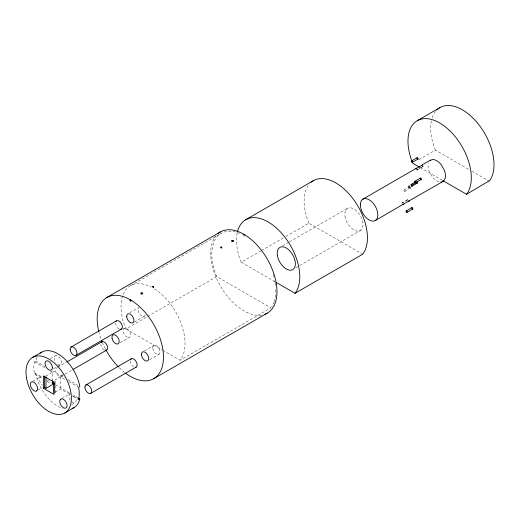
<?xml version="1.0" encoding="UTF-8"?>
<svg xmlns="http://www.w3.org/2000/svg" width="520" height="520" viewBox="0 0 520 520"><rect width="100%" height="100%" fill="white"/><g stroke="black" fill="none" stroke-linecap="round" stroke-linejoin="round"><path stroke-width="0.39" stroke-dasharray="2.6 1.95" d="M37.044 357.318A32.104 18.538 60 0 0 35.854 360.503L34.327 362.401A32.104 18.538 60 0 0 34.327 373.301L34.476 374.094L40.664 377.351A5.135 2.964 60 0 1 42.354 378.17M162.747 350.24L180.115 360.269L180.739 359.444A45.266 26.137 60 0 0 153.01 288.002M415.954 168.662L416.754 170.047L417.723 169.494M417.332 169.942L423.397 166.218L416.754 170.047M402.214 202.768L401.824 203.216L408.486 199.368L402.214 202.768L402.792 202.657M407.524 199.927L407.907 199.478M70.389 393.666L69.29 394.518A5.135 2.964 60 0 0 69.96 399.776L70.35 400.387M130.383 285.766L221.182 233.344M50.323 358.663L55.211 355.843M129.753 312.806L139.1 307.411M34.476 374.094L35.724 373.373L41.294 376.591L40.047 377.312M53.365 368.771L60.346 364.741M134.219 322.088L144.235 316.31M32.786 381.251L40.469 376.818M123.032 329.147L124.371 328.38M57.811 367.178L66.189 362.336M237.146 233.025A44.785 25.857 60 0 0 240.695 260.962L241.222 262.243L260.748 250.972M261.443 250.569L283.062 238.089M285.851 236.477L308.867 223.191L362.674 254.254M418.918 159.647L435.428 150.118L468.969 169.481M122.577 295.978A45.266 26.137 60 0 0 125.301 327.45L125.924 328.985L146.881 316.882M147.576 316.478L216.73 276.556L270.913 307.84L180.115 360.269M45.975 376.019L52.559 372.216L52.559 379.918M282.51 245.863L288.788 242.242M289.484 241.839L347.366 208.416M64.681 379.216L60.502 376.805L53.924 380.607L55.282 381.394L55.282 393.712M61.23 376.324L72.404 369.87M37.921 390.15L42.114 387.731M120.133 342.687L129.48 337.291A5.135 2.964 60 0 0 127.881 329.342A5.135 2.964 60 0 0 123.409 331.87A5.135 2.964 60 0 0 129.48 337.291M410.137 185.029L407.44 186.589L407.862 187.46L408.408 188.253L411.099 186.7M408.246 186.121L408.824 186.901L410.716 185.809M403.995 189.975L409.669 186.7M55.237 392.165L60.502 389.123L70.155 394.375M404.813 191.353L410.488 188.078M61.575 398.684L69.96 393.841M144.463 350.825L153.81 345.429M72.397 395.675L73.021 396.351L74.269 395.629L77.746 397.637M295.633 267.937L299.124 265.922M299.819 265.519L360.497 230.49M71.604 404.755L75.094 402.74M149.662 359.684L159.01 354.289M423.013 166.66L422.435 166.77L421.629 165.38M41.294 376.591L40.904 376.643A5.135 2.964 60 0 0 39.507 380.204A5.135 2.964 60 0 0 42.471 385.079M471.763 171.1L489.236 181.181M420.413 167.661L442.078 180.167M241.222 262.243L274.762 281.606M125.924 328.985L162.052 349.837M35.724 361.056L44.824 366.308M52.527 370.76L64.434 377.631M67.931 379.652L78.436 385.716M34.476 361.777L45.604 368.199M50.473 371.013L52.559 372.216M68.855 381.622L77.896 386.841M46.891 379.821L51.103 382.252M55.322 384.69L70.779 393.614M47.002 381.329L51.168 383.734M73.021 396.351L77.896 399.165M74.269 395.629L74.659 396.13A5.135 2.964 60 0 1 75.881 401.837A5.135 2.964 60 0 1 71.955 402.103M408.824 186.901L409.207 187.792M435.428 150.118L434.909 148.831A44.785 25.857 60 0 1 431.36 120.9M308.867 223.191L308.347 221.904A44.785 25.857 60 0 1 308.347 185.334M216.73 276.556L216.106 275.022A45.266 26.137 60 0 1 236.613 232.369M35.724 373.373L35.854 374.075A32.104 18.538 60 0 0 62.498 408.317M60.502 376.805L60.502 389.123M119.191 329.017A4.817 2.782 60 0 1 115.57 323.264M104.221 349.875A4.817 2.782 60 0 1 100.932 343.025M62.225 374.121A4.817 2.782 60 0 1 57.122 374.575A4.817 2.782 60 0 1 57.122 367.763M133.712 366.899A4.817 2.782 60 0 1 130.305 361.004M57.779 364.481A5.135 2.964 60 0 0 61.367 363.019L61.412 362.388A5.135 2.964 60 0 0 57.779 356.096A5.135 2.964 60 0 0 54.152 358.196L54.191 358.878A5.135 2.964 60 0 0 55.647 362.453M439.004 181.838A12.363 7.137 60 0 1 432.374 177.002L429.169 171.457A12.363 7.137 60 0 1 428.298 163.299M432.218 117.695A44.785 25.857 60 0 1 435.773 111.137M124.559 372.437A46.872 27.06 60 0 1 118.983 367.49M105.398 348.92A46.872 27.06 60 0 1 102.525 342.869M100.789 338.397A46.872 27.06 60 0 1 98.982 332.436M261.872 315.055A46.872 27.06 60 0 1 220.383 286.072A46.872 27.06 60 0 1 216.028 235.651M237.159 232.544A45.266 26.137 60 0 1 240.468 233.85M243.815 235.58A45.266 26.137 60 0 1 244.933 236.243M273.058 274.385A45.266 26.137 60 0 1 274.261 278.688M274.736 280.82A45.266 26.137 60 0 1 275.008 282.224M275.125 282.925A45.266 26.137 60 0 1 275.587 286.37M275.808 289.712A45.266 26.137 60 0 1 275.782 292.923M275.652 294.775A45.266 26.137 60 0 1 274.43 301.015M274.261 301.529A45.266 26.137 60 0 1 271.544 307.021M123.136 294.476A45.266 26.137 60 0 1 151.34 287.086M145.256 314.587A5.135 2.964 60 0 1 140.543 315.198A5.135 2.964 60 0 1 138.43 308.087M403.839 190.353A0.799 0.461 60 0 0 404.703 191.393A0.799 0.461 60 0 0 404.677 190.242A0.799 0.461 60 0 0 403.839 190.353M409.513 187.077A0.799 0.461 60 0 0 410.378 188.117A0.799 0.461 60 0 0 410.351 186.966A0.799 0.461 60 0 0 409.513 187.077M345.02 216.339A12.844 7.417 60 0 0 359.905 230.802A12.844 7.417 60 0 0 356.863 211.224A12.844 7.417 60 0 0 345.02 216.339M152.802 348.27A5.135 2.964 60 0 0 158.587 354.478A5.135 2.964 60 0 0 157.846 346.834A5.135 2.964 60 0 0 152.802 348.27"/><path stroke-width="0.78" d="M141.102 292.936L141.102 293.572L142.233 293.592L142.233 292.923L141.102 292.936L141.122 293.865L142.259 293.852L142.233 292.923L142.214 293.872L141.687 294.177M231.9 240.513L231.9 241.15L233.038 241.169L233.038 240.494L231.9 240.513L231.927 241.442L233.058 241.423L233.038 240.494L232.973 241.423M221.669 247.956L221.689 247.046L220.552 247.065L220.552 247.702L221.689 247.722L221.689 247.046L221.708 247.975M78.448 398.041L79.84 398.847L79.71 399.393A32.104 18.538 60 0 1 72.066 408.571M276.159 282.418L295.022 293.306L295.548 292.63A44.785 25.857 60 0 0 280.241 231.725A44.785 25.857 60 0 0 237.536 231.387M442.774 180.57L466.538 194.292L467.058 193.609A44.785 25.857 60 0 0 439.907 123.084A44.785 25.857 60 0 0 411.938 161.226M416.916 168.103L415.954 168.662L422.591 164.827L421.629 165.38M430.144 160.466L432.374 159.523A12.363 7.137 60 0 1 441.11 164.567L444.308 170.105A12.363 7.137 60 0 1 444.308 180.2L442.923 181.487L408.324 201.318M375.271 220.545L403.591 204.048M408.87 201.149L409.286 200.759L402.63 204.607L403.175 204.438M106.88 297.479L220.383 231.946M245.733 219.726L313.378 180.667M417.241 120.705L439.94 107.601M243.029 234.858L243.822 234.403L244.387 235.255M32.649 357.39L41.73 352.144M71.006 347.106L116.409 320.892M411.437 161.012L417.112 157.736M76.128 355.245L121.531 329.036M412.308 162.357L417.982 159.081M66.891 361.933L101.816 341.77M362.915 199.134L416.371 168.272M422.045 164.996L430.56 160.082M73.106 369.466L106.633 350.11M43.368 388.271L54.035 394.433L54.035 382.109L43.368 375.954L43.368 388.271L44.616 387.55L45.975 388.336L52.559 384.54L52.559 380.685M414.772 181.331L420.446 178.055M410.988 184.542L414.947 182.254M415.551 182.734A0.799 0.461 60 0 0 415.324 181.5A0.799 0.461 60 0 0 414.609 181.87A0.799 0.461 60 0 0 415.551 182.734L421.226 179.458M411.372 185.432L416.416 182.514L417.001 183.294M411.32 186.569L417.8 182.832L416.839 181.161M85.904 385.008L131.306 358.793M79.84 398.847L78.591 399.568L78.734 398.938A32.104 18.538 60 0 0 78.734 388.037L78.591 387.244L79.84 386.522L79.71 385.827A32.104 18.538 60 0 0 62.498 357.032A32.104 18.538 60 0 0 40.138 353.269M406.237 210.931L411.912 207.656M90.721 393.348L136.117 367.14M407.024 212.329A0.799 0.461 60 0 0 406.783 211.088A0.799 0.461 60 0 0 406.075 211.471A0.799 0.461 60 0 0 407.024 212.329L412.698 209.053M64.753 412.997L73.834 407.751M295.022 293.306L362.674 254.254L363.194 253.572A44.785 25.857 60 0 0 353.704 199.674A44.785 25.857 60 0 0 311.161 182.234M466.538 194.292L489.756 180.499A44.785 25.857 60 0 0 479.583 125.671A44.785 25.857 60 0 0 436.716 110.097M153.751 378.664L267.254 313.131M441.11 182.046L442.923 181.487M419.718 167.258L412.731 163.222L412.21 161.941M52.514 383.065L54.62 384.287M411.164 184.438L412.126 186.108M130.546 299.8L131.112 300.781M53.924 382.142L53.924 392.925M45.975 376.786L45.975 388.336M44.616 375.999L44.616 387.55M115.915 321.464A4.817 2.782 60 0 1 121.524 323.85A4.817 2.782 60 0 1 120.062 329.322M101.276 342.271A4.817 2.782 60 0 1 106.925 345.104A4.817 2.782 60 0 1 105.105 350.246M130.761 359.3A4.817 2.782 60 0 1 136.117 361.575A4.817 2.782 60 0 1 135.415 367.354M417.014 158.321A0.799 0.461 60 0 1 417.495 157.722A0.799 0.461 60 0 1 418.106 158.841A0.799 0.461 60 0 1 417.307 158.86M411.756 208.195A0.799 0.461 60 0 1 412.262 207.675A0.799 0.461 60 0 1 412.867 208.748A0.799 0.461 60 0 1 412.146 208.891M420.284 178.594A0.799 0.461 60 0 1 420.849 178.107A0.799 0.461 60 0 1 421.382 179.257A0.799 0.461 60 0 1 420.543 179.147M98.8 331.702A46.872 27.06 60 0 1 124.943 297.206A46.872 27.06 60 0 1 163.456 356.759A46.872 27.06 60 0 1 125.703 373.308M118.443 366.945A46.872 27.06 60 0 1 105.983 349.999M102.213 342.121A46.872 27.06 60 0 1 101.615 340.632M218.062 233.584A46.872 27.06 60 0 1 267.254 259.012A46.872 27.06 60 0 1 264.68 314.327M152.451 286.383L152.451 287.021L153.589 287.04L153.589 286.364L152.451 286.383M153.562 287.274L153.589 286.364L153.562 287.274M52.332 367.627L52.286 368.257A5.135 2.964 60 0 1 48.698 369.726A5.135 2.964 60 0 1 45.11 364.117L45.071 363.435A5.135 2.964 60 0 1 48.698 361.341A5.135 2.964 60 0 1 52.332 367.627M60.509 399.373L60.209 399.763A5.135 2.964 60 0 0 60.879 405.015L61.308 405.697A5.135 2.964 60 0 0 66.385 407.693A5.135 2.964 60 0 0 65.579 401.375C64.552 399.88 62.296 397.937 60.509 399.373M130.319 299.93L129.753 300.261L130.319 301.243L130.884 300.918L130.319 299.93M36.523 390.956L36.088 391.137A5.135 2.964 60 0 1 31.018 387.276A5.135 2.964 60 0 1 31.824 381.882L32.831 381.875A5.135 2.964 60 0 1 35.607 383.721L37.193 386.471A5.135 2.964 60 0 1 36.523 390.956M70.168 349.473A4.817 2.782 60 0 0 75.459 355.537A4.817 2.782 60 0 0 75.069 348.517A4.817 2.782 60 0 0 70.168 349.473M84.903 387.212A4.817 2.782 60 0 0 90.012 393.569A4.817 2.782 60 0 0 90.012 386.757A4.817 2.782 60 0 0 84.903 387.212M411.307 161.415A0.799 0.461 60 0 0 412.197 162.409A0.799 0.461 60 0 0 412.106 161.226A0.799 0.461 60 0 0 411.307 161.415M26.494 377.819A32.104 18.538 60 0 0 63.889 413.439A32.104 18.538 60 0 0 55.718 364.312A32.104 18.538 60 0 0 26.494 377.819M360.353 204.796A12.363 7.137 60 0 0 373.464 221.104A12.363 7.137 60 0 0 373.464 203.625A12.363 7.137 60 0 0 360.353 204.796M277.375 255.392A12.844 7.417 60 0 0 292.26 269.854A12.844 7.417 60 0 0 289.218 250.283A12.844 7.417 60 0 0 277.375 255.392M126.705 316.764A5.135 2.964 60 0 0 132.451 323.037A5.135 2.964 60 0 0 131.794 315.432A5.135 2.964 60 0 0 126.705 316.764M141.453 354.822A5.135 2.964 60 0 0 147.232 361.029A5.135 2.964 60 0 0 146.497 353.392A5.135 2.964 60 0 0 141.453 354.822M112.06 338.423A5.135 2.964 60 0 0 118.131 343.844A5.135 2.964 60 0 0 116.532 335.894A5.135 2.964 60 0 0 112.06 338.423"/></g></svg>
